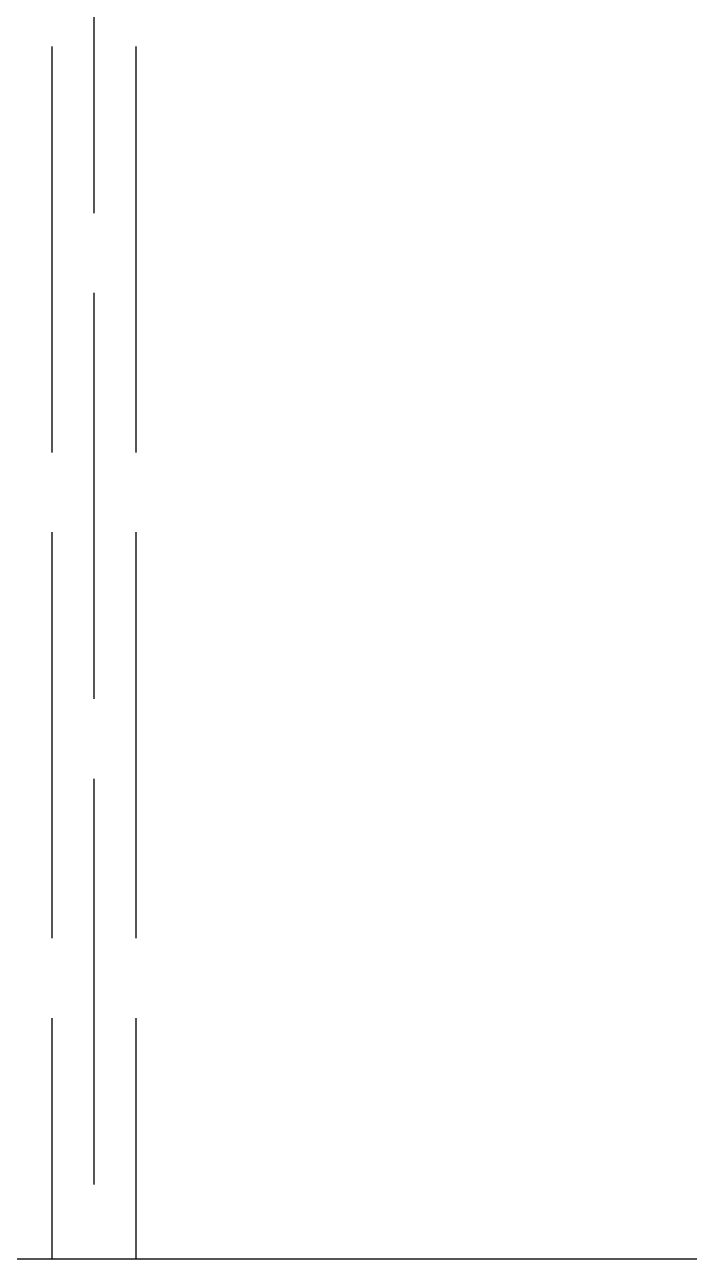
# Model space of a CAD drawing. Extents: x -236 to 261, y -182 to 182.
# Drawn here: x -34.3 to -1.7, y -13.4 to 47.3 of the extents above; entities that cross this region are included whole.
import ezdxf

# ---------------------------------------------------------------- set-up
doc = ezdxf.new("R2010")
doc.units = 0
doc.header["$MEASUREMENT"] = 0
doc.layers.add('CALQUE_PAR_D_FAUT', color=7, linetype='CONTINUOUS')

msp = doc.modelspace()

# ---------------------------------------------------------------- linework, layer by layer
at = {"layer": 'CALQUE_PAR_D_FAUT', "color": 1}
msp.add_open_spline([(-230.5187, 181.5562), (-231.8457, 181.5553), (-233.1179, 181.0274), (-234.0556, 180.0885), (-234.9933, 179.1497), (-235.5196, 177.8831), (-235.5187, 176.5562), (-235.5187, 176.5562), (-235.5187, -8.4438), (-235.5187, -8.4438), (-235.5179, -9.7708), (-234.99, -11.043), (-234.0511, -11.9807), (-233.1123, -12.9184), (-231.8457, -13.4447), (-230.5187, -13.4438), (-230.5187, -13.4438), (115.1243, -13.4438), (115.1243, -13.4438), (116.4513, -13.443), (117.7235, -12.9151), (118.6612, -11.9762), (119.5989, -11.0373), (120.1252, -9.7708), (120.1243, -8.4438), (120.1243, -8.4438), (120.1243, 88.0484), (120.1243, 88.0484), (120.1243, 88.0484), (120.1243, 96.0484), (120.1243, 96.0484), (120.1243, 96.0484), (120.1243, 176.5562), (120.1243, 176.5562), (120.1235, 177.8831), (119.5956, 179.1553), (118.6567, 180.093), (117.7179, 181.0307), (116.4513, 181.557), (115.1243, 181.5562), (115.1243, 181.5562), (-230.5187, 181.5562), (-230.5187, 181.5562), (-230.5187, 181.5562), (-230.5187, 181.5562), (-230.5187, 181.5562)], degree=3, knots=[0, 0, 0, 0, 0.0666667, 0.0666667, 0.0666667, 0.1333333, 0.1333333, 0.1333333, 0.2, 0.2, 0.2, 0.2666667, 0.2666667, 0.2666667, 0.3333333, 0.3333333, 0.3333333, 0.4, 0.4, 0.4, 0.4666667, 0.4666667, 0.4666667, 0.5333333, 0.5333333, 0.5333333, 0.6, 0.6, 0.6, 0.6666667, 0.6666667, 0.6666667, 0.7333333, 0.7333333, 0.7333333, 0.8, 0.8, 0.8, 0.8666667, 0.8666667, 0.8666667, 0.9333333, 0.9333333, 0.9333333, 1, 1, 1, 1], dxfattribs=at)
for points in [[(-30.9343, 57.9582), (-30.9343, 57.9582), (-30.9343, 38.0012), (-30.9343, 38.0012)], [(-32.993, 46.189), (-32.993, 46.189), (-32.993, 26.232), (-32.993, 26.232)], [(-28.8757, 46.189), (-28.8757, 46.189), (-28.8757, 26.232), (-28.8757, 26.232)], [(-30.9343, 34.0733), (-30.9343, 34.0733), (-30.9343, 14.1162), (-30.9343, 14.1162)], [(-32.993, 22.3041), (-32.993, 22.3041), (-32.993, 2.3471), (-32.993, 2.3471)], [(-28.8757, 22.3041), (-28.8757, 22.3041), (-28.8757, 2.3471), (-28.8757, 2.3471)], [(-30.9343, 10.1884), (-30.9343, 10.1884), (-30.9343, -9.7687), (-30.9343, -9.7687)], [(-32.993, -1.5808), (-32.993, -1.5808), (-32.993, -13.4438), (-32.993, -13.4438)], [(-28.8757, -1.5808), (-28.8757, -1.5808), (-28.8757, -13.4438), (-28.8757, -13.4438)]]:
    msp.add_open_spline(points, degree=3, dxfattribs=at)

doc.saveas('drawing.dxf')
